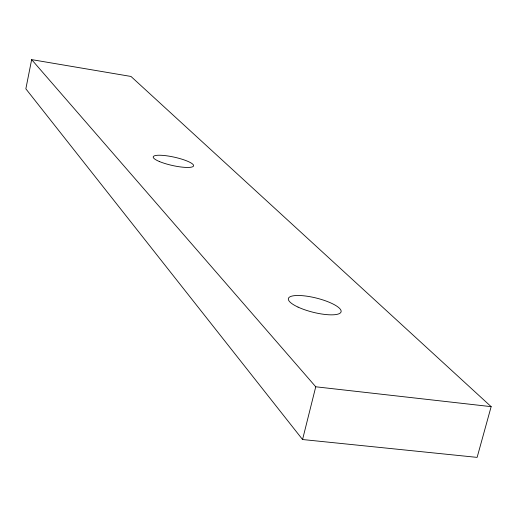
<?xml version="1.0" encoding="UTF-8"?>
<svg xmlns="http://www.w3.org/2000/svg" width="517" height="517" viewBox="0 0 517 517"><rect width="100%" height="100%" fill="white"/><g stroke="black" fill="none" stroke-linecap="round" stroke-linejoin="round"><path stroke-width="0.78" d="M31.653 59.617L25.85 88.827L302.561 439.528L477.12 457.383L491.15 406.646L130.975 76.451L31.653 59.617L315.751 386.787L491.15 406.646M302.561 439.528L315.751 386.787M298.031 307.092A27.162 7.277 14.1 0 0 340.8 312.423A27.162 7.277 14.1 0 0 305.385 295.995A27.162 7.277 14.1 0 0 298.031 307.092M159.275 161.472A20.68 4.265 12.5 0 0 192.97 166.577A20.68 4.265 12.5 0 0 167.922 155.985A20.68 4.265 12.5 0 0 159.275 161.472"/></g></svg>
